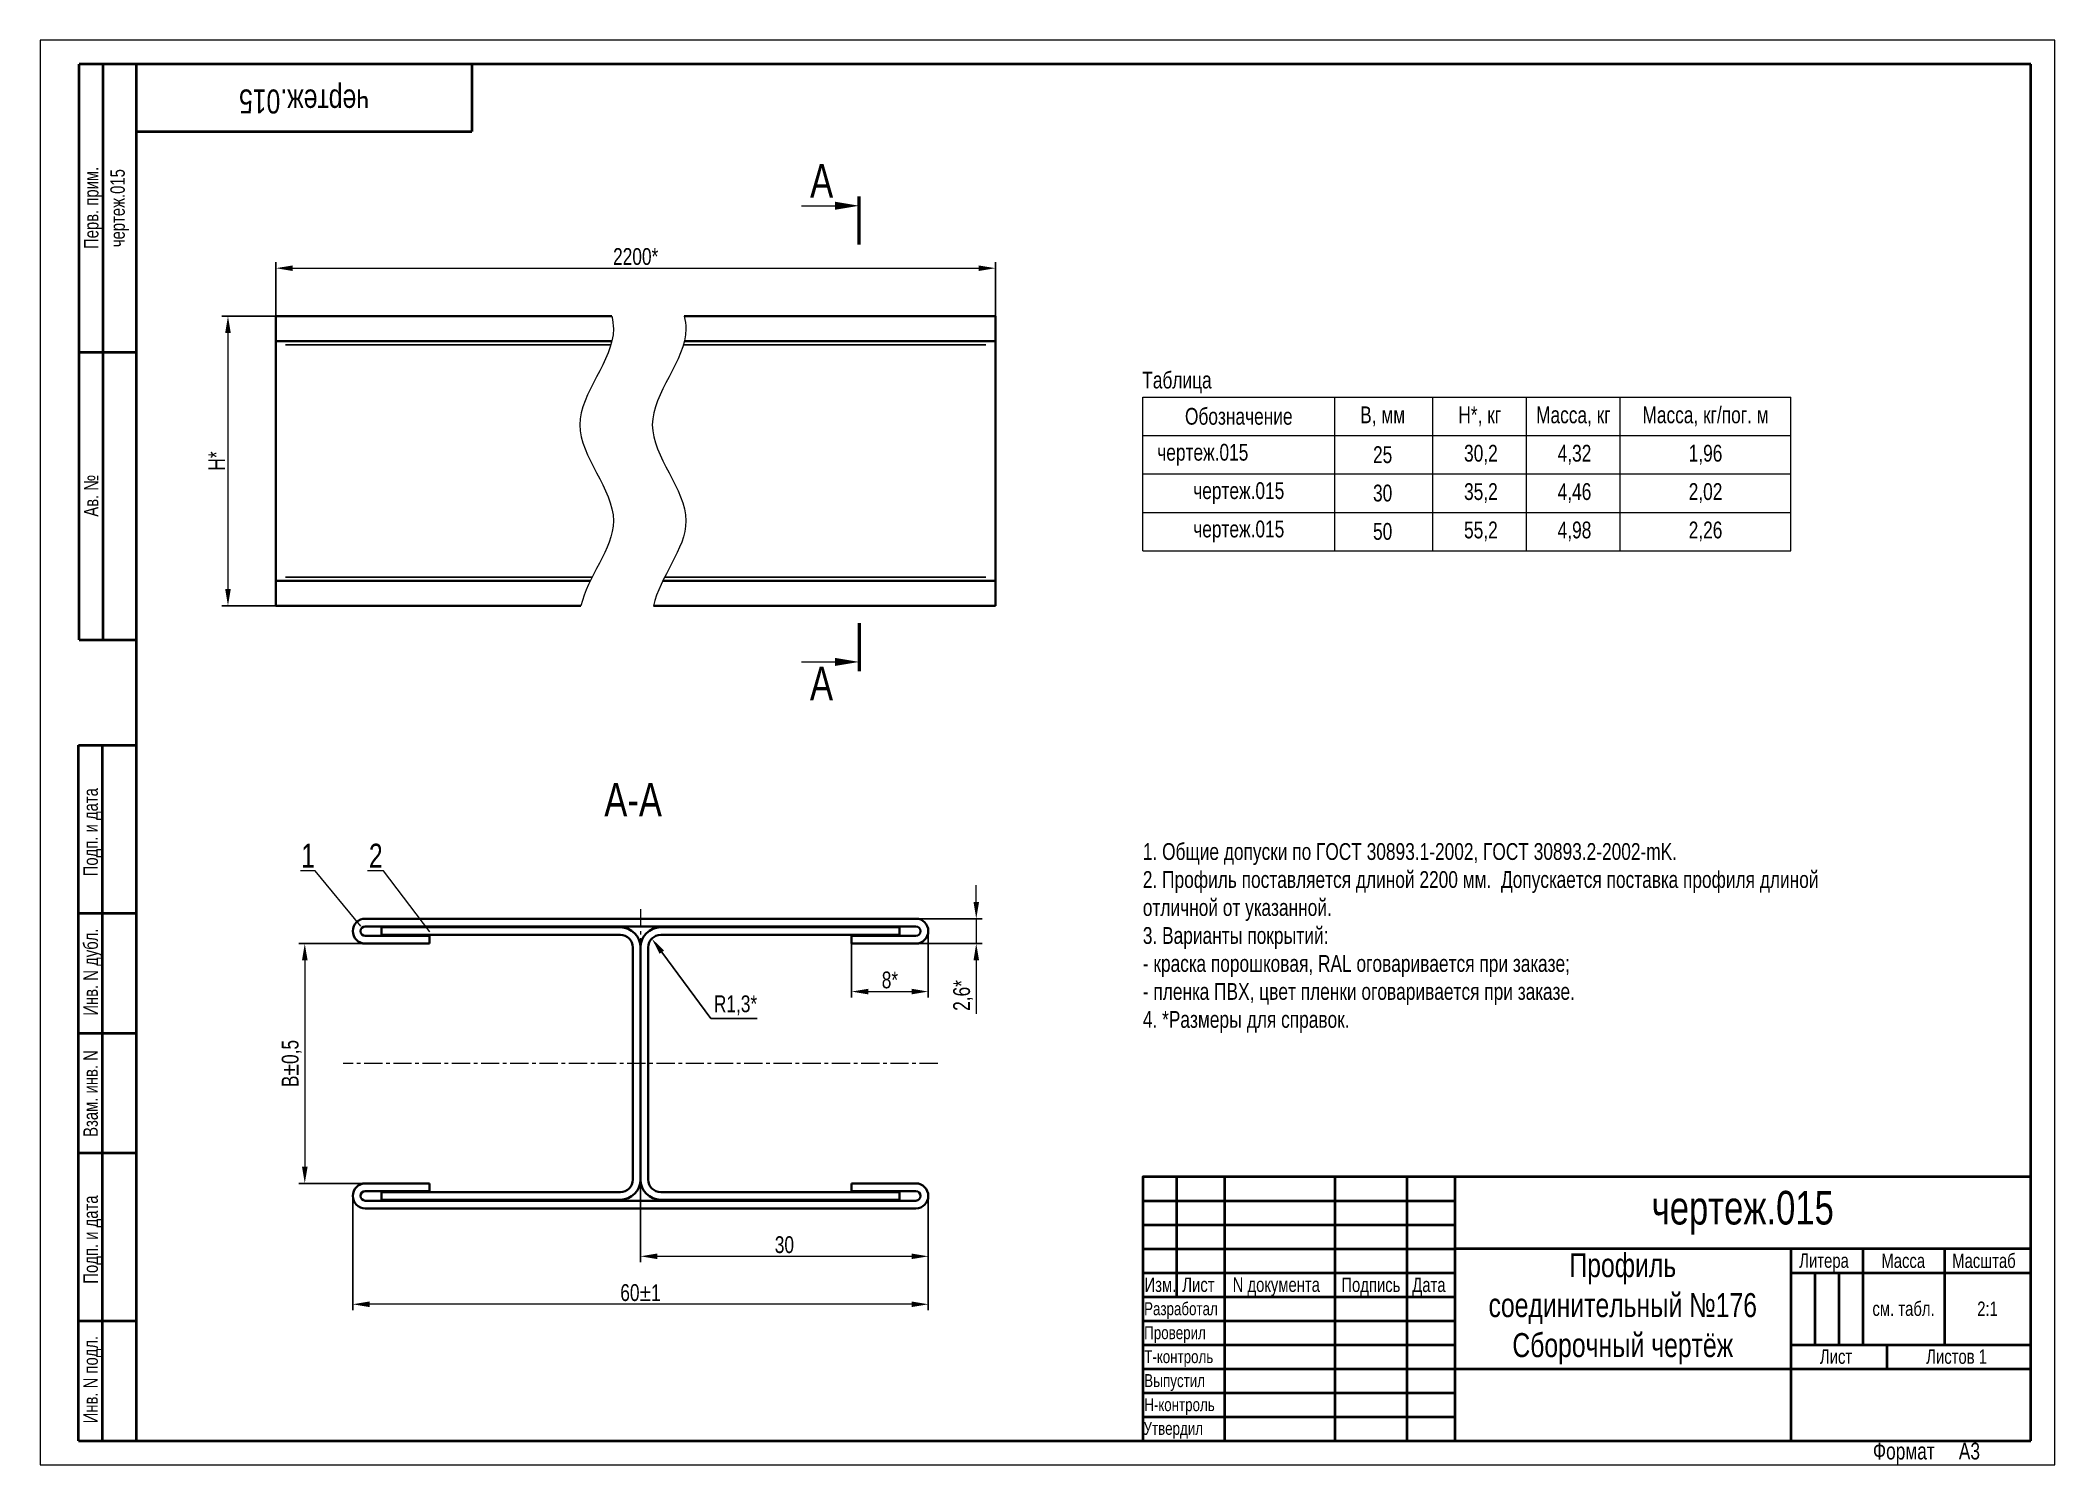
# Model space of a CAD drawing. Header units: millimetres. Extents: x 5220 to 5640, y -709 to -412.
import ezdxf

# ---------------------------------------------------------------- set-up
doc = ezdxf.new("R2010")
doc.units = ezdxf.units.MM
doc.linetypes.add('LT_06', pattern=[20.32, 12.7, -2.54, 2.54, -2.54])
for name, color, linetype, lineweight in [('Layer_02', 5, 'Continuous', 13), ('Layer_03', 1, 'Continuous', 13), ('Layer_04', 82, 'Continuous', 13), ('Layer_06', 7, 'Continuous', 35), ('Layer_07', 6, 'Continuous', 13), ('Layer_08', 7, 'Continuous', 40)]:
    doc.layers.add(name, color=color, linetype=linetype, lineweight=lineweight)
doc.styles.add('Style_02', font='ARIALNI_0.TTF', dxfattribs={"width": 0.9, "height": 3.5})
doc.dimstyles.new('DimStyle_03', dxfattribs={"dimtxt": 3.5, "dimasz": 2.5, "dimexe": 1.25, "dimexo": 0.625, "dimtad": 1, "dimtxsty": 'Style_02', "dimcen": 2.5, "dimazin": 3, "dimtfac": 1, "dimtmove": 0, "dimatfit": 3})
doc.dimstyles.new('DimStyle_04', dxfattribs={"dimtxt": 3.5, "dimasz": 2.5, "dimexe": 1.25, "dimexo": 0, "dimtad": 1, "dimlfac": 2, "dimtxsty": 'Style_02', "dimcen": 2.5, "dimazin": 3, "dimtfac": 1, "dimtmove": 0, "dimatfit": 3})

# ---------------------------------------------------------------- blocks, each defined once
blk = doc.blocks.new('*D53')
at = {"layer": 'Defpoints', "color": 0, "lineweight": 50, "ltscale": 0.04, "transparency": 16777216}
for p in [(5349.47, -601.2), (5351.02, -603.29)]:
    blk.add_point(p, dxfattribs=at)
at = {"layer": 'Layer_03', "color": 0, "lineweight": -2, "ltscale": 0.04, "transparency": 16777216}
for p, q in [((5360.24, -615.75), (5350.01, -601.92)), ((5369.89, -615.75), (5360.24, -615.75))]:
    blk.add_line(p, q, dxfattribs=at)
at = {"layer": 'Layer_03', "color": 0, "lineweight": 50, "ltscale": 0.04, "transparency": 16777216}
blk.add_solid([(5350.48, -601.58), (5349.54, -602.27), (5347.92, -599.11)], dxfattribs=at)
at = {"layer": 'Layer_03', "color": 0, "ltscale": 0.04, "transparency": 16777216, "insert": (5365.37, -613.02), "char_height": 3.5, "attachment_point": 5, "style": 'Style_02'}
blk.add_mtext('R1,3*', dxfattribs=at)
blk = doc.blocks.new('*D55')
at = {"layer": 'Defpoints', "color": 0, "lineweight": 50, "ltscale": 0.04, "transparency": 16777216}
for p in [(5288.16, -600.15), (5275.56, -650.15), (5288.16, -650.15)]:
    blk.add_point(p, dxfattribs=at)
at = {"layer": 'Layer_03', "color": 0, "lineweight": -2, "ltscale": 0.04, "transparency": 16777216}
for p, q in [((5288.16, -600.15), (5274.31, -600.15)), ((5288.16, -650.15), (5274.31, -650.15))]:
    blk.add_line(p, q, dxfattribs=at)
at = {"layer": 'Layer_03', "color": 0, "ltscale": 0.04, "transparency": 16777216}
blk.add_line((5275.56, -603.65), (5275.56, -646.65), dxfattribs=at)
at = {"layer": 'Layer_03', "color": 0, "lineweight": 50, "ltscale": 0.04, "transparency": 16777216}
for points in [[(5274.98, -603.65), (5276.15, -603.65), (5275.56, -600.15)], [(5274.98, -646.65), (5276.15, -646.65), (5275.56, -650.15)]]:
    blk.add_solid(points, dxfattribs=at)
at = {"layer": 'Layer_03', "color": 0, "ltscale": 0.04, "transparency": 16777216, "insert": (5272.83, -625.15), "char_height": 3.5, "attachment_point": 5, "rotation": 90, "style": 'Style_02'}
blk.add_mtext('В%%P0,5', dxfattribs=at)
blk = doc.blocks.new('*D54')
at = {"layer": 'Defpoints', "color": 0, "lineweight": 50, "ltscale": 0.04, "transparency": 16777216}
for p in [(5345.56, -649.55), (5405.56, -652.75), (5405.56, -665.35)]:
    blk.add_point(p, dxfattribs=at)
at = {"layer": 'Layer_03', "color": 0, "lineweight": -2, "ltscale": 0.04, "transparency": 16777216}
for p, q in [((5345.56, -649.55), (5345.56, -666.6)), ((5405.56, -652.75), (5405.56, -666.6))]:
    blk.add_line(p, q, dxfattribs=at)
at = {"layer": 'Layer_03', "color": 0, "ltscale": 0.04, "transparency": 16777216}
blk.add_line((5349.06, -665.35), (5402.06, -665.35), dxfattribs=at)
at = {"layer": 'Layer_03', "color": 0, "lineweight": 50, "ltscale": 0.04, "transparency": 16777216}
for points in [[(5349.06, -664.76), (5349.06, -665.93), (5345.56, -665.35)], [(5402.06, -664.76), (5402.06, -665.93), (5405.56, -665.35)]]:
    blk.add_solid(points, dxfattribs=at)
at = {"layer": 'Layer_03', "color": 0, "ltscale": 0.04, "transparency": 16777216, "insert": (5375.56, -662.94), "char_height": 3.5, "attachment_point": 5, "style": 'Style_02'}
blk.add_mtext('30', dxfattribs=at)
blk = doc.blocks.new('*D56')
at = {"layer": 'Defpoints', "color": 0, "lineweight": 50, "ltscale": 0.04, "transparency": 16777216}
for p in [(5285.56, -652.75), (5405.56, -652.75), (5285.56, -675.35)]:
    blk.add_point(p, dxfattribs=at)
at = {"layer": 'Layer_03', "color": 0, "lineweight": -2, "ltscale": 0.04, "transparency": 16777216}
for p, q in [((5285.56, -652.75), (5285.56, -676.6)), ((5405.56, -652.75), (5405.56, -676.6))]:
    blk.add_line(p, q, dxfattribs=at)
at = {"layer": 'Layer_03', "color": 0, "ltscale": 0.04, "transparency": 16777216}
blk.add_line((5402.06, -675.35), (5289.06, -675.35), dxfattribs=at)
at = {"layer": 'Layer_03', "color": 0, "lineweight": 50, "ltscale": 0.04, "transparency": 16777216}
for points in [[(5289.06, -674.76), (5289.06, -675.93), (5285.56, -675.35)], [(5402.06, -674.76), (5402.06, -675.93), (5405.56, -675.35)]]:
    blk.add_solid(points, dxfattribs=at)
at = {"layer": 'Layer_03', "color": 0, "ltscale": 0.04, "transparency": 16777216, "insert": (5345.56, -672.94), "char_height": 3.5, "attachment_point": 5, "style": 'Style_02'}
blk.add_mtext('60%%P1', dxfattribs=at)
blk = doc.blocks.new('*D57')
at = {"layer": 'Defpoints', "color": 0, "lineweight": 50, "ltscale": 0.04, "transparency": 16777216}
for p in [(5389.56, -600.15), (5405.56, -597.55), (5405.56, -610.15)]:
    blk.add_point(p, dxfattribs=at)
at = {"layer": 'Layer_03', "color": 0, "lineweight": -2, "ltscale": 0.04, "transparency": 16777216}
for p, q in [((5389.56, -600.15), (5389.56, -611.4)), ((5405.56, -597.55), (5405.56, -611.4))]:
    blk.add_line(p, q, dxfattribs=at)
at = {"layer": 'Layer_03', "color": 0, "ltscale": 0.04, "transparency": 16777216}
blk.add_line((5393.06, -610.15), (5402.06, -610.15), dxfattribs=at)
at = {"layer": 'Layer_03', "color": 0, "lineweight": 50, "ltscale": 0.04, "transparency": 16777216}
for points in [[(5393.06, -609.56), (5393.06, -610.73), (5389.56, -610.15)], [(5402.06, -609.56), (5402.06, -610.73), (5405.56, -610.15)]]:
    blk.add_solid(points, dxfattribs=at)
at = {"layer": 'Layer_03', "color": 0, "ltscale": 0.04, "transparency": 16777216, "insert": (5397.56, -607.74), "char_height": 3.5, "attachment_point": 5, "style": 'Style_02'}
blk.add_mtext('8*', dxfattribs=at)
blk = doc.blocks.new('*D58')
at = {"layer": 'Defpoints', "color": 0, "lineweight": 50, "ltscale": 0.04, "transparency": 16777216}
for p in [(5402.96, -594.95), (5402.96, -600.15), (5415.56, -600.15)]:
    blk.add_point(p, dxfattribs=at)
at = {"layer": 'Layer_03', "color": 0, "ltscale": 0.04, "transparency": 16777216}
for p, q in [((5415.56, -591.45), (5415.56, -587.95)), ((5415.56, -594.95), (5415.56, -600.15)), ((5415.56, -603.65), (5415.56, -614.78))]:
    blk.add_line(p, q, dxfattribs=at)
at = {"layer": 'Layer_03', "color": 0, "lineweight": -2, "ltscale": 0.04, "transparency": 16777216}
for p, q in [((5402.96, -594.95), (5416.81, -594.95)), ((5402.96, -600.15), (5416.81, -600.15))]:
    blk.add_line(p, q, dxfattribs=at)
at = {"layer": 'Layer_03', "color": 0, "lineweight": 50, "ltscale": 0.04, "transparency": 16777216}
for points in [[(5414.98, -591.45), (5416.15, -591.45), (5415.56, -594.95)], [(5414.98, -603.65), (5416.15, -603.65), (5415.56, -600.15)]]:
    blk.add_solid(points, dxfattribs=at)
at = {"layer": 'Layer_03', "color": 0, "ltscale": 0.04, "transparency": 16777216, "insert": (5412.83, -610.96), "char_height": 3.5, "attachment_point": 5, "rotation": 90, "style": 'Style_02'}
blk.add_mtext('2,6*', dxfattribs=at)
blk = doc.blocks.new('*D59')
at = {"layer": 'Defpoints', "color": 0, "lineweight": 50, "ltscale": 0.04, "transparency": 16777216}
for p in [(5269.55, -469.32), (5259.55, -529.72), (5269.55, -529.72)]:
    blk.add_point(p, dxfattribs=at)
at = {"layer": 'Layer_03', "color": 0, "lineweight": -2, "ltscale": 0.04, "transparency": 16777216}
for p, q in [((5269.55, -469.32), (5258.3, -469.32)), ((5269.55, -529.72), (5258.3, -529.72))]:
    blk.add_line(p, q, dxfattribs=at)
at = {"layer": 'Layer_03', "color": 0, "ltscale": 0.04, "transparency": 16777216}
blk.add_line((5259.55, -472.82), (5259.55, -526.22), dxfattribs=at)
at = {"layer": 'Layer_03', "color": 0, "lineweight": 50, "ltscale": 0.04, "transparency": 16777216}
for points in [[(5258.96, -472.82), (5260.13, -472.82), (5259.55, -469.32)], [(5258.96, -526.22), (5260.13, -526.22), (5259.55, -529.72)]]:
    blk.add_solid(points, dxfattribs=at)
at = {"layer": 'Layer_03', "color": 0, "ltscale": 0.04, "transparency": 16777216, "insert": (5257.17, -499.52), "char_height": 3.5, "attachment_point": 5, "rotation": 90, "style": 'Style_02'}
blk.add_mtext('Н*', dxfattribs=at)
blk = doc.blocks.new('*D60')
at = {"layer": 'Defpoints', "color": 0, "lineweight": 50, "ltscale": 0.04, "transparency": 16777216}
for p in [(5419.55, -459.32), (5269.55, -469.32), (5419.55, -469.32)]:
    blk.add_point(p, dxfattribs=at)
at = {"layer": 'Layer_03', "color": 0, "lineweight": -2, "ltscale": 0.04, "transparency": 16777216}
for p, q in [((5269.55, -469.32), (5269.55, -458.07)), ((5419.55, -469.32), (5419.55, -458.07))]:
    blk.add_line(p, q, dxfattribs=at)
at = {"layer": 'Layer_03', "color": 0, "ltscale": 0.04, "transparency": 16777216}
blk.add_line((5273.05, -459.32), (5416.05, -459.32), dxfattribs=at)
at = {"layer": 'Layer_03', "color": 0, "lineweight": 50, "ltscale": 0.04, "transparency": 16777216}
for points in [[(5273.05, -458.74), (5273.05, -459.91), (5269.55, -459.32)], [(5416.05, -458.74), (5416.05, -459.91), (5419.55, -459.32)]]:
    blk.add_solid(points, dxfattribs=at)
at = {"layer": 'Layer_03', "color": 0, "ltscale": 0.04, "transparency": 16777216, "insert": (5344.55, -456.91), "char_height": 3.5, "attachment_point": 5, "style": 'Style_02'}
blk.add_mtext('2200*', dxfattribs=at)

msp = doc.modelspace()

# ---------------------------------------------------------------- linework, layer by layer
at = {"layer": 'Layer_03'}
msp.add_line((5379.138, -446.303), (5386.138, -446.303), dxfattribs=at)
at = {"layer": 'Layer_03', "ltscale": 0.04}
msp.add_line((5379.138, -541.411), (5386.138, -541.411), dxfattribs=at)
for points in [[(5386.138, -445.47), (5386.138, -447.136), (5391.138, -446.303)], [(5386.138, -542.244), (5386.138, -540.577), (5391.138, -541.411)]]:
    msp.add_solid(points, dxfattribs=at)
at = {"layer": 'Layer_04', "linetype": 'LT_06', "ltscale": 0.3}
for p, q in [((5345.563, -592.947), (5345.563, -657.347)), ((5407.562, -625.147), (5283.563, -625.147))]:
    msp.add_line(p, q, dxfattribs=at)
at = {"layer": 'Layer_06'}
for p, q in [((5269.548, -469.324), (5339.568, -469.324)), ((5269.548, -469.324), (5269.548, -529.724)), ((5354.685, -469.324), (5419.548, -469.324)), ((5419.548, -469.324), (5419.548, -529.724)), ((5269.548, -474.524), (5339.592, -474.524)), ((5354.709, -474.524), (5419.548, -474.524)), ((5335.093, -524.524), (5269.548, -524.524)), ((5419.548, -524.524), (5350.211, -524.524)), ((5333.15, -529.724), (5269.548, -529.724)), ((5419.548, -529.724), (5348.268, -529.724)), ((5402.963, -594.947), (5288.163, -594.947)), ((5402.963, -596.547), (5288.163, -596.547)), ((5288.163, -598.547), (5301.563, -598.547)), ((5288.163, -600.147), (5301.563, -600.147)), ((5291.563, -596.747), (5291.563, -598.347)), ((5291.563, -596.747), (5341.363, -596.747)), ((5291.563, -598.347), (5341.363, -598.347)), ((5301.563, -598.547), (5301.563, -600.147)), ((5349.763, -596.747), (5399.563, -596.747)), ((5349.763, -598.347), (5399.563, -598.347)), ((5389.563, -598.547), (5389.563, -600.147)), ((5389.563, -598.547), (5402.963, -598.547)), ((5389.563, -600.147), (5402.963, -600.147)), ((5399.563, -596.747), (5399.563, -598.347)), ((5343.963, -649.347), (5343.963, -600.947)), ((5345.563, -600.947), (5345.563, -649.347)), ((5347.163, -600.947), (5347.163, -649.347)), ((5301.563, -650.147), (5288.163, -650.147)), ((5301.563, -651.747), (5301.563, -650.147)), ((5402.963, -650.147), (5389.563, -650.147)), ((5389.563, -651.747), (5389.563, -650.147)), ((5301.563, -651.747), (5288.163, -651.747)), ((5288.163, -653.747), (5402.963, -653.747)), ((5341.363, -651.947), (5291.563, -651.947)), ((5291.563, -653.547), (5291.563, -651.947)), ((5341.363, -653.547), (5291.563, -653.547)), ((5399.563, -651.947), (5349.763, -651.947)), ((5399.563, -653.547), (5349.763, -653.547)), ((5402.963, -651.747), (5389.563, -651.747)), ((5399.563, -653.547), (5399.563, -651.947)), ((5288.163, -655.347), (5402.963, -655.347))]:
    msp.add_line(p, q, dxfattribs=at)
at = {"layer": 'Layer_06', "lineweight": 25}
for p, q in [((5271.548, -475.324), (5339.381, -475.324)), ((5354.498, -475.324), (5417.548, -475.324)), ((5335.494, -523.724), (5271.548, -523.724)), ((5417.548, -523.724), (5350.611, -523.724))]:
    msp.add_line(p, q, dxfattribs=at)
at = {"layer": 'Layer_06'}
for centre, radius, start, end in [((5288.163, -597.547), 2.6, 90, 270), ((5402.963, -597.547), 2.6, 270, 90), ((5288.163, -597.547), 1, 90, 270), ((5341.363, -600.947), 4.2, 0, 90), ((5341.363, -600.947), 2.6, 0, 90), ((5349.763, -600.947), 4.2, 90, 180), ((5349.763, -600.947), 2.6, 90, 180), ((5402.963, -597.547), 1, 270, 90), ((5288.163, -652.747), 2.6, 90, 270), ((5341.363, -649.347), 4.2, 270, 0), ((5341.363, -649.347), 2.6, 270, 0), ((5349.763, -649.347), 4.2, 180, 270), ((5349.763, -649.347), 2.6, 180, 270), ((5402.963, -652.747), 2.6, 270, 90), ((5288.163, -652.747), 1, 90, 270), ((5402.963, -652.747), 1, 270, 90)]:
    msp.add_arc(centre, radius, start, end, dxfattribs=at)
at = {"layer": 'Layer_07'}
for p, q in [((5220.415, -411.8), (5220.415, -708.8)), ((5640.415, -411.8), (5220.415, -411.8)), ((5640.415, -708.8), (5640.415, -411.8)), ((5450.292, -518.224), (5450.292, -486.224)), ((5450.292, -486.224), (5585.415, -486.224)), ((5490.292, -518.224), (5490.292, -486.224)), ((5510.777, -518.224), (5510.777, -486.224)), ((5530.292, -518.224), (5530.292, -486.224)), ((5549.807, -518.224), (5549.807, -486.224)), ((5585.415, -518.224), (5585.415, -486.224)), ((5450.292, -494.224), (5585.415, -494.224)), ((5450.292, -502.224), (5585.415, -502.224)), ((5450.292, -510.224), (5585.415, -510.224)), ((5450.292, -518.224), (5585.415, -518.224)), ((5277.744, -584.947), (5274.686, -584.947)), ((5287.222, -596.501), (5277.744, -584.947)), ((5291.957, -584.947), (5288.638, -584.947)), ((5301.604, -597.661), (5291.957, -584.947)), ((5220.415, -708.8), (5640.415, -708.8))]:
    msp.add_line(p, q, dxfattribs=at)
for points in [[(5339.568, -469.324), (5339.781, -470.208), (5340.831, -477.759), (5325.905, -491.975), (5346.115, -511.235), (5334.393, -523.797), (5333.15, -529.724)], [(5354.685, -469.324), (5354.899, -470.208), (5355.948, -477.759), (5341.023, -491.975), (5361.232, -511.235), (5349.51, -523.797), (5348.268, -529.724)]]:
    msp.add_open_spline(points, degree=3, knots=[124.3268705, 124.3268705, 124.3268705, 124.3268705, 127.1377206, 148.3273407, 169.5169608, 188.3245345, 188.3245345, 188.3245345, 188.3245345], dxfattribs=at)
at = {"layer": 'Layer_08', "linetype": 'Continuous'}
for p, q in [((5635.415, -416.8), (5228.539, -416.8)), ((5228.539, -536.8), (5228.539, -416.8)), ((5233.539, -536.8), (5233.539, -416.8)), ((5240.415, -416.8), (5240.415, -703.8)), ((5310.415, -416.8), (5310.415, -430.8)), ((5635.415, -703.8), (5635.415, -416.8)), ((5240.415, -430.8), (5310.415, -430.8)), ((5228.539, -476.8), (5240.415, -476.8)), ((5228.539, -536.8), (5240.415, -536.8)), ((5228.415, -703.8), (5228.415, -558.8)), ((5228.415, -558.8), (5240.415, -558.8)), ((5233.415, -703.8), (5233.415, -558.8)), ((5228.415, -593.8), (5240.415, -593.8)), ((5228.415, -618.8), (5240.415, -618.8)), ((5228.415, -643.8), (5240.415, -643.8)), ((5450.292, -653.766), (5515.335, -653.766)), ((5450.292, -658.77), (5515.335, -658.77)), ((5450.292, -663.773), (5515.335, -663.773)), ((5590.385, -668.776), (5590.385, -683.786)), ((5595.389, -668.776), (5595.389, -683.786)), ((5228.415, -678.8), (5240.415, -678.8)), ((5450.292, -678.783), (5515.335, -678.783)), ((5450.292, -683.786), (5515.335, -683.786)), ((5450.292, -688.79), (5515.335, -688.79)), ((5450.292, -693.793), (5515.335, -693.793)), ((5450.292, -698.796), (5515.335, -698.796)), ((5228.415, -703.8), (5240.415, -703.8)), ((5240.415, -703.8), (5635.415, -703.8))]:
    msp.add_line(p, q, dxfattribs=at)
at = {"layer": 'Layer_08', "linetype": 'Continuous', "lineweight": 50}
for p, q in [((5391.138, -454.403), (5391.138, -444.403)), ((5391.138, -533.311), (5391.138, -543.311))]:
    msp.add_line(p, q, dxfattribs=at)
at = {"layer": 'Layer_08', "linetype": 'Continuous'}
for points in [[(5635.415, -648.763), (5450.292, -648.763), (5450.292, -703.8)], [(5457.297, -648.763), (5457.297, -673.78)], [(5467.303, -648.763), (5467.303, -703.8)], [(5490.319, -648.763), (5490.319, -703.8)], [(5505.329, -648.763), (5505.329, -703.8)], [(5515.335, -648.763), (5515.335, -703.8)], [(5635.415, -663.773), (5515.335, -663.773)], [(5585.382, -663.773), (5585.382, -703.8)], [(5600.392, -663.773), (5600.392, -683.786)], [(5617.403, -663.773), (5617.403, -683.786)], [(5617.403, -663.773), (5617.403, -683.786)], [(5450.292, -668.776), (5515.335, -668.776)], [(5585.382, -668.776), (5635.415, -668.776)], [(5450.292, -673.78), (5515.335, -673.78)], [(5585.382, -683.786), (5635.415, -683.786)], [(5605.395, -683.786), (5605.395, -688.79)], [(5515.335, -688.79), (5635.415, -688.79)]]:
    msp.add_lwpolyline(points, dxfattribs=at)

# ---------------------------------------------------------------- texts
at = {"layer": 'Layer_02', "linetype": 'Continuous', "lineweight": 25, "style": 'Style_02', "width": 0.9}
for s, p in [('Перв. прим.', (5232.538, -455.324)), ('Ав. №', (5232.539, -511.137)), ('Подп. и дата', (5232.411, -586.121)), ('Инв. N дубл.', (5232.418, -615.179)), ('Взам. инв. N', (5232.409, -640.441)), ('Подп. и дата', (5232.415, -671.064)), ('Инв. N подл.', (5232.413, -700.174))]:
    msp.add_text(s, height=3, rotation=90, dxfattribs=at).set_placement(p)
at = {"layer": 'Layer_02', "style": 'Style_02', "width": 0.9}
for s, height, p in [('А', 7, (5380.916, -444.595)), ('А', 7, (5380.885, -549.399)), ('А-А', 7, (5338.002, -573.643)), ('2', 5, (5288.934, -584.315))]:
    msp.add_text(s, height=height, dxfattribs=at).set_placement(p)
at = {"layer": 'Layer_02', "linetype": 'Continuous', "style": 'Style_02', "width": 0.9}
for s, height, p in [('1', 5, (5274.823, -584.315)), ('Изм.', 3, (5450.643, -672.776)), ('Лист', 3, (5458.524, -672.765)), ('N документа', 3, (5469.021, -672.758)), ('Подпись', 3, (5491.672, -672.78)), ('Дата', 3, (5506.464, -672.787)), ('Разработал', 2.7, (5450.557, -677.622)), ('Проверил', 2.7, (5450.57, -682.626)), ('Т-контроль', 2.7, (5450.602, -687.623)), ('Выпустил', 2.7, (5450.578, -692.617)), ('Н-контроль', 2.7, (5450.602, -697.63)), ('Утвердил', 2.7, (5450.43, -702.577))]:
    msp.add_text(s, height=height, dxfattribs=at).set_placement(p)
at = {"layer": 'Layer_02', "linetype": 'Continuous', "lineweight": 25, "style": 'Style_02', "width": 0.9}
for s, p in [('Литера', (5587.152, -667.744)), ('Масса', (5604.28, -667.773)), ('Масштаб', (5619.048, -667.771)), ('Лист ', (5591.469, -687.758)), ('Листов 1', (5613.629, -687.763))]:
    msp.add_text(s, height=3, dxfattribs=at).set_placement(p)
at = {"layer": 'Layer_02', "linetype": 'Continuous', "attachment_point": 5, "style": 'Style_02'}
for insert, char_height, width, rotation in [((5275.415, -423.8), 5, 70, 180), ((5236.977, -446.8), 3, 60, 90)]:
    msp.add_mtext('чертеж.015', dxfattribs=dict(at, insert=insert, char_height=char_height, width=width, rotation=rotation))
at = {"layer": 'Layer_02', "char_height": 3.5, "style": 'Style_02'}
for s, insert, width, attachment_point in [('Таблица', (5457.407, -483.146), 40, 5), ('Обозначение', (5470.292, -490.224), 40, 5), ('В, мм', (5500.292, -490.224), 20, 5), ('Н*, кг', (5520.534, -490.224), 19.5151, 5), ('Масса, кг', (5540.049, -490.224), 19.5151, 5), ('Масса, кг/пог. м', (5567.611, -490.224), 35.60823, 5), ('   чертеж.015', (5450.292, -498.224), 40, 4), ('25', (5500.292, -498.224), 20, 5), ('\\pxsm0.6;30,2', (5520.777, -498.224), 20, 5), ('\\pxsm0.6;4,32', (5540.292, -498.224), 20, 5), ('\\pxsm0.6;1,96', (5567.611, -498.224), 35.60823, 5), ('чертеж.015', (5470.292, -506.224), 40, 5), ('30', (5500.292, -506.224), 20, 5), ('\\pxsm0.6;35,2', (5520.777, -506.224), 20, 5), ('\\pxsm0.6;4,46', (5540.292, -506.224), 20, 5), ('\\pxsm0.6;2,02', (5567.611, -506.224), 35.60823, 5), ('чертеж.015', (5470.292, -514.224), 40, 5), ('50', (5500.292, -514.224), 20, 5), ('\\pxsm0.6;55,2', (5520.777, -514.224), 20, 5), ('\\pxsm0.6;4,98', (5540.292, -514.224), 20, 5), ('\\pxsm0.6;2,26', (5567.611, -514.224), 35.60823, 5)]:
    msp.add_mtext(s, dxfattribs=dict(at, insert=insert, width=width, attachment_point=attachment_point))
at = {"layer": 'Layer_02', "insert": (5450.292, -618.763), "char_height": 3.5, "attachment_point": 7, "style": 'Style_02'}
msp.add_mtext_dynamic_manual_height_columns('1. Общие допуски по ГОСТ 30893.1-2002, ГОСТ 30893.2-2002-mK.\\P\\pxb0.25,ql;2. Профиль поставляется длиной 2200 мм.  Допускается поставка профиля длиной отличной от указанной.\\P\\pq*;3. Варианты покрытий:\\P- краска порошковая, RAL оговаривается при заказе;\\P- пленка ПВХ, цвет пленки оговаривается при заказе.\\P\\pql;4. *Размеры для справок.', width=149.61439, gutter_width=70, heights=[66.329], dxfattribs=at)
at = {"layer": 'Layer_02', "linetype": 'Continuous', "attachment_point": 5, "style": 'Style_02'}
for s, insert, char_height, width in [('чертеж.015', (5575.375, -656.268), 7, 120.08), ('Профиль \\Pсоединительный №176\\PСборочный чертёж', (5550.359, -676.281), 5, 70.04667), ('см. табл.', (5608.898, -676.281), 3, 17.01133), ('2:1', (5626.409, -676.281), 3, 18.012)]:
    msp.add_mtext(s, dxfattribs=dict(at, insert=insert, char_height=char_height, width=width))
at = {"layer": 'Layer_02', "linetype": 'Continuous', "lineweight": 25, "insert": (5602.513, -704.206), "char_height": 3.5, "width": 32.95146, "attachment_point": 1, "style": 'Style_02'}
msp.add_mtext('Формат     А3', dxfattribs=at)

# ---------------------------------------------------------------- dimensions: what is measured, and where the dimension line sits
at = {"layer": 'Layer_03', "ltscale": 0.04}
for base, p1, p2, text, picture, middle in [((5419.548, -459.324), (5269.548, -469.324), (5419.548, -469.324), '2200*', '*D60', (5344.548, -456.912)), ((5405.563, -610.147), (5389.563, -600.147), (5405.563, -597.547), '<>*', '*D57', (5397.563, -607.735)), ((5285.563, -675.347), (5405.563, -652.747), (5285.563, -652.747), '<>%%P1', '*D56', (5345.563, -672.935))]:
    dim = msp.add_linear_dim(base=base, p1=p1, p2=p2, text=text, dimstyle='DimStyle_04', override={"dimasz": 3.5, "dimdec": 1, "dimlfac": 0.5, "dimlwd": -1}, dxfattribs=at)
    dim.commit()
    dim.dimension.update_dxf_attribs({"geometry": picture, "text_midpoint": middle})
for base, p1, p2, text, picture, middle in [((5259.548, -529.724), (5269.548, -469.324), (5269.548, -529.724), 'Н*', '*D59', (5257.173, -499.524)), ((5415.563, -600.147), (5402.963, -594.947), (5402.963, -600.147), '<>*', '*D58', (5412.828, -610.963)), ((5275.563, -650.147), (5288.163, -600.147), (5288.163, -650.147), 'В%%P0,5', '*D55', (5272.828, -625.147))]:
    dim = msp.add_linear_dim(base=base, p1=p1, p2=p2, angle=90, text=text, dimstyle='DimStyle_04', override={"dimasz": 3.5, "dimdec": 1, "dimlfac": 0.5, "dimlwd": -1}, dxfattribs=at)
    dim.commit()
    dim.dimension.update_dxf_attribs({"geometry": picture, "text_midpoint": middle})
dim = msp.add_radius_dim(center=(5349.471, -601.199), mpoint=(5351.017, -603.289), text='<>*', dimstyle='DimStyle_03', override={"dimasz": 3.5, "dimlfac": 0.5, "dimse1": 1}, dxfattribs=at)
dim.commit()
dim.dimension.update_dxf_attribs({"geometry": '*D53', "text_midpoint": (5365.374, -615.754), "dimtype": 164})
dim = msp.add_linear_dim(base=(5405.563, -665.347), p1=(5345.563, -649.547), p2=(5405.563, -652.747), dimstyle='DimStyle_04', override={"dimasz": 3.5, "dimdec": 1, "dimlfac": 0.5, "dimlwd": -1}, dxfattribs=at)
dim.commit()
dim.dimension.update_dxf_attribs({"geometry": '*D54', "text_midpoint": (5375.563, -662.935)})

doc.saveas('drawing.dxf')
